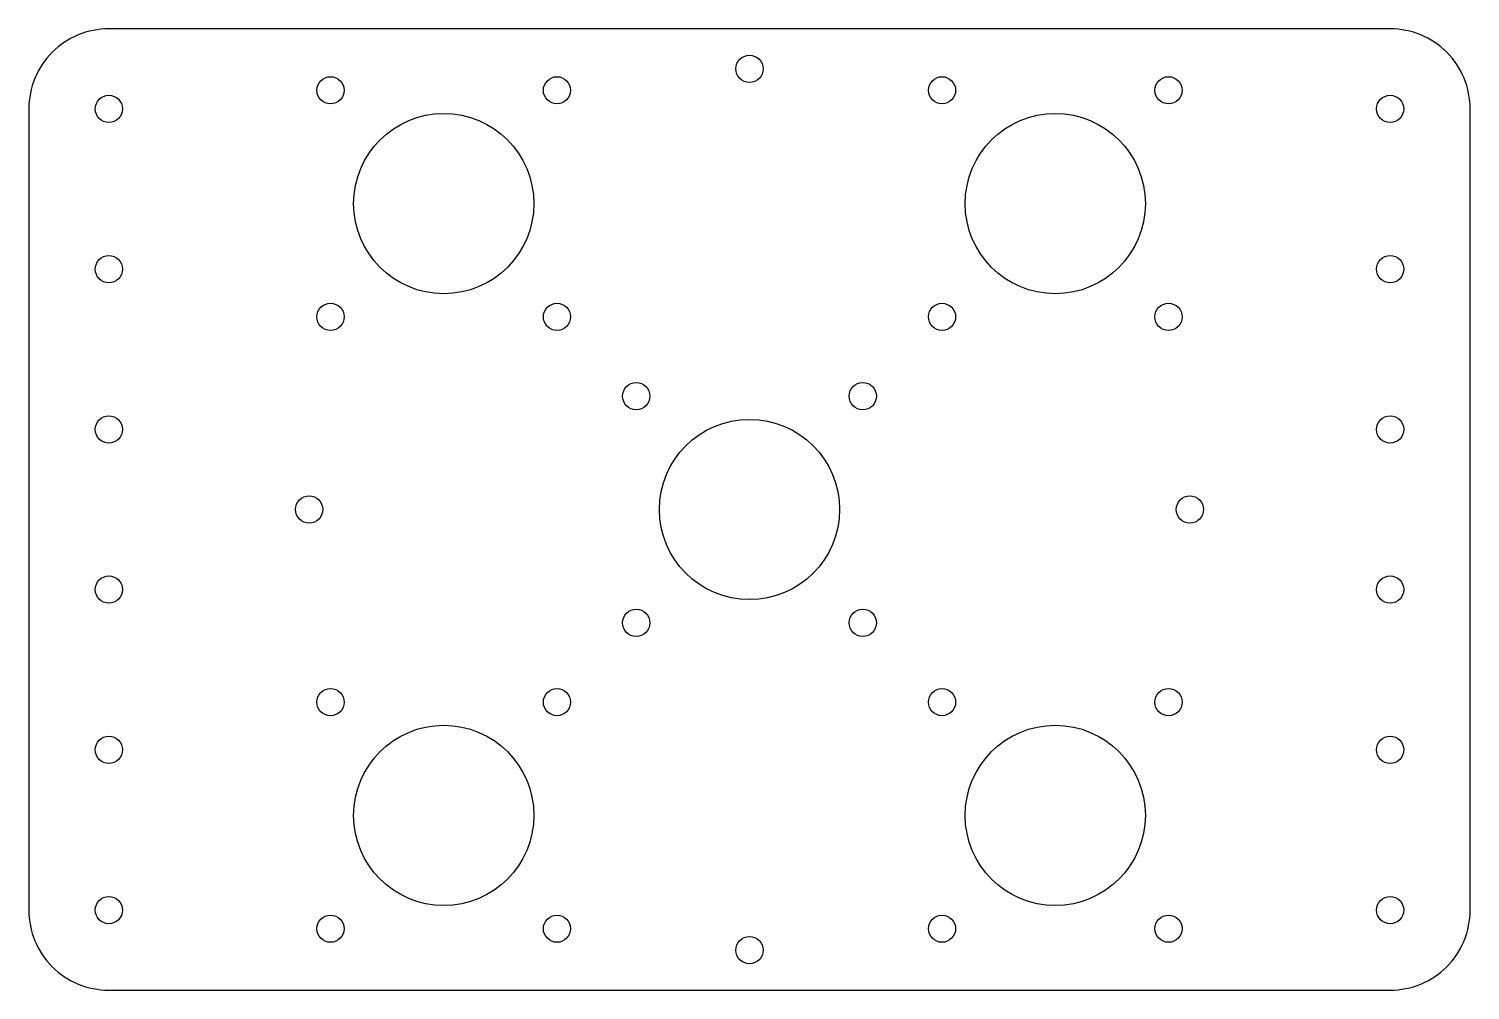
# Model space of a CAD drawing. Header units: inches. Extents: x -0.5 to 8.5, y 0 to 6.
import ezdxf

# ---------------------------------------------------------------- set-up
doc = ezdxf.new("R2010")
doc.units = ezdxf.units.IN
doc.header["$MEASUREMENT"] = 0

msp = doc.modelspace()

# ---------------------------------------------------------------- linework, layer by layer
msp.add_lwpolyline([(0, 0), (8, 0, 0.414214), (8.5, 0.5), (8.5, 5.5, 0.414214), (8, 6), (0, 6, 0.414214), (-0.5, 5.5), (-0.5, 0.5, 0.414214)], format="xyb", close=True)
for centre, radius in [((4, 5.75), 0.085), ((1.3837, 5.6163), 0.085), ((2.7979, 5.6163), 0.085), ((5.2021, 5.6163), 0.085), ((6.6163, 5.6163), 0.085), ((0, 5.5), 0.085), ((8, 5.5), 0.085), ((2.0908, 4.9092), 0.5625), ((5.9092, 4.9092), 0.5625), ((0, 4.5), 0.085), ((8, 4.5), 0.085), ((1.3837, 4.2021), 0.085), ((2.7979, 4.2021), 0.085), ((5.2021, 4.2021), 0.085), ((6.6163, 4.2021), 0.085), ((3.2929, 3.7071), 0.085), ((4.7071, 3.7071), 0.085), ((0, 3.5), 0.085), ((4, 3), 0.5625), ((8, 3.5), 0.085), ((1.25, 3), 0.085), ((6.75, 3), 0.085), ((0, 2.5), 0.085), ((8, 2.5), 0.085), ((3.2929, 2.2929), 0.085), ((4.7071, 2.2929), 0.085), ((1.3837, 1.7979), 0.085), ((2.7979, 1.7979), 0.085), ((5.2021, 1.7979), 0.085), ((6.6163, 1.7979), 0.085), ((2.0908, 1.0908), 0.5625), ((5.9092, 1.0908), 0.5625), ((0, 1.5), 0.085), ((8, 1.5), 0.085), ((0, 0.5), 0.085), ((8, 0.5), 0.085), ((1.3837, 0.3837), 0.085), ((2.7979, 0.3837), 0.085), ((5.2021, 0.3837), 0.085), ((6.6163, 0.3837), 0.085), ((4, 0.25), 0.085)]:
    msp.add_circle(centre, radius)

doc.saveas('drawing.dxf')
